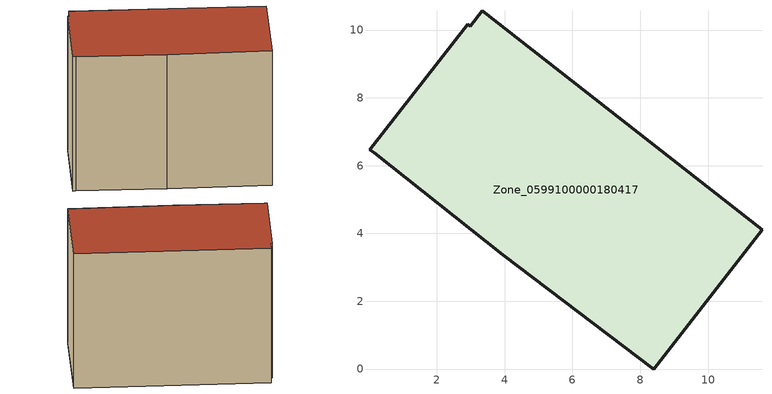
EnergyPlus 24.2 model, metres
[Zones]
Zone_0599100000180417
 floor ground (C_G): 3.33,10.56 11.59,4.11 8.4,0 3.94,3.37 0.16,6.38 0.01,6.47 2.91,10.17 2.99,10.11 z3.9
 wall outside (C_F): 8.4,0 11.59,4.11 3.33,10.56 2.99,10.11 2.91,10.17 0.01,6.47 0.16,6.38 3.94,3.37 8.4,0 z3.9:11.88
 roof outside (C_R): 11.59,4.11 3.33,10.56 2.99,10.11 2.91,10.17 0.01,6.47 0.16,6.38 3.94,3.37 8.4,0 z11.88
[BUILDING]
Pand.0599100000180417: North Axis=0; Terrain=City; Loads Convergence Tolerance Value=0.04; Temperature Convergence Tolerance Value=0.4; Solar Distribution=FullExterior; Maximum Number of Warmup Days=25; Minimum Number of Warmup Days=1
[Site:Location]
Rotterdam.The.Hague.AP_ZH_NLD Design_Conditions: Latitude=51.96; Longitude=4.45; Time Zone=1; Elevation=-4.5
[SITE:GROUNDTEMPERATURE:BUILDINGSURFACE]
18, 18, 18, 18, 18, 18, 18, 18, 18, 18, 18, 18
[MATERIAL] Thermal Absorptance=0.9; Solar Absorptance=0.7; Visible Absorptance=0.7
Name | Roughness | Thickness | Conductivity | Density | Specific Heat
G.TI.1975-1991 | MediumSmooth | 0.15 | 0.288461 | 540 | 1210
F.TI.1975-1991 | Rough | 0.3 | 0.230769 | 1920 | 840
R.TI.1975-1991 | MediumRough | 0.2 | 0.153846 | 1500 | 1000
[CONSTRUCTION]
C_G: G.TI.1975-1991
C_F: F.TI.1975-1991
C_R: R.TI.1975-1991
[ZONE]
Zone_0599100000180417: Type=1; Multiplier=1; Ceiling Height=Autocalculate; Volume=Autocalculate; Floor Area=autocalculate; Part of Total Floor Area=Yes
[ZONEINFILTRATION:DESIGNFLOWRATE]
Infil_Zone_0599100000180417: Zone or ZoneList or Space or SpaceList=Zone_0599100000180417; Schedule=AlwaysOn; Design Flow Rate Calculation Method=Flow/Area; Flow Rate per Floor Area=0.003; Constant Term Coefficient=1; Temperature Term Coefficient=0; Velocity Term Coefficient=0; Velocity Squared Term Coefficient=0
[HVACTEMPLATE:ZONE:IDEALLOADSAIRSYSTEM]
Zone_0599100000180417: Maximum Heating Supply Air Temperature=50; Minimum Cooling Supply Air Temperature=13; Maximum Heating Supply Air Humidity Ratio=0.0156; Minimum Cooling Supply Air Humidity Ratio=0.0077; Heating Limit=NoLimit; Cooling Limit=NoLimit; Dehumidification Control Type=ConstantSensibleHeatRatio; Cooling Sensible Heat Ratio=0.7; Dehumidification Setpoint=60; Humidification Control Type=None; Humidification Setpoint=30; Outdoor Air Method=None; Outdoor Air Flow Rate per Person=0.00944; Outdoor Air Flow Rate per Zone Floor Area=0; Outdoor Air Flow Rate per Zone=0; Demand Controlled Ventilation Type=None; Outdoor Air Economizer Type=NoEconomizer; Heat Recovery Type=None; Sensible Heat Recovery Effectiveness=0.7; Latent Heat Recovery Effectiveness=0.65
[ZONECONTROL:THERMOSTAT]
ThermostatControl_Zone_0599100000180417: Zone or ZoneList=Zone_0599100000180417; Control Type Schedule=DualSetpointControlType; Control 1=Thermostat_Zone_0599100000180417; Temperature Difference Between Cutout And Setpoint=0
[THERMOSTATSETPOINT:DUALSETPOINT]
Thermostat_Zone_0599100000180417: Heating Setpoint Temperature Schedule=HeatingSetpoint_Zone_0599100000180417; Cooling Setpoint Temperature Schedule=CoolingSetpoint_Zone_0599100000180417
[SCHEDULE:COMPACT]
HeatingSetpoint_Zone_0599100000180417: Through: 12/31, For: AllDays, Until: 24:00, 21
CoolingSetpoint_Zone_0599100000180417: Through: 12/31, For: AllDays, Until: 24:00, 24
DualSetpointControlType: Through: 12/31, For: AllDays, Until: 24:00, 4
AlwaysOn: Through: 12/31, For: AllDays, Until: 24:00, 1
